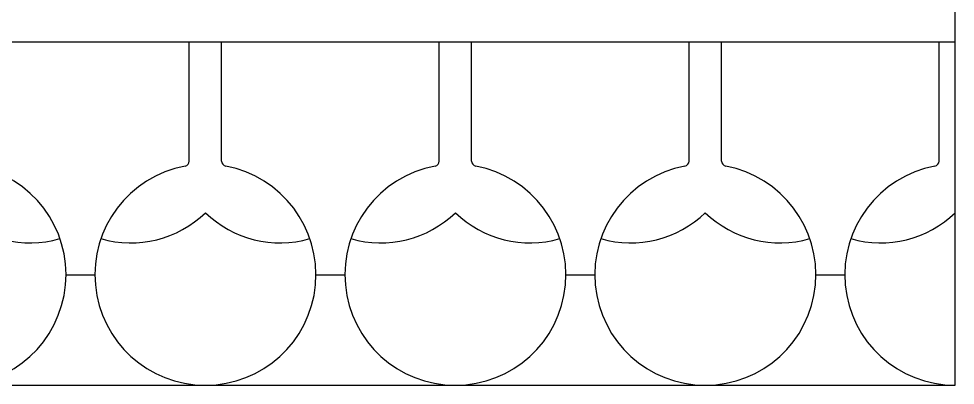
# Model space of a CAD drawing. Extents: x -111 to 2985, y -118 to 122.
# Drawn here: x 54.49 to 86.55, y 4.48 to 17.02 of the extents above; entities that cross this region are included whole.
import ezdxf

# ---------------------------------------------------------------- set-up
doc = ezdxf.new("R2010")
doc.units = 0
doc.layers.add('LAYER_03', color=5, linetype='CONTINUOUS')

msp = doc.modelspace()

# ---------------------------------------------------------------- linework, layer by layer
at = {"layer": 'LAYER_03'}
for points in [[(35.21, 4.476), (86.554, 4.476), (86.554, 41.2)], [(35.21, 16.228), (86.554, 16.228)], [(61.436, 12.152), (61.436, 16.228)], [(69.993, 12.152), (69.993, 16.228)], [(78.551, 12.152), (78.551, 16.228)], [(56.109, 8.26), (57.098, 8.26)], [(64.666, 8.26), (65.656, 8.26)], [(73.223, 8.26), (74.213, 8.26)], [(81.781, 8.26), (82.771, 8.26)]]:
    msp.add_lwpolyline(points, dxfattribs=at)
for points in [[(60.185, 11.979, 0.360898), (60.328, 12.152), (60.328, 16.228)], [(68.742, 11.979, 0.360898), (68.886, 12.152), (68.886, 16.228)], [(77.3, 11.979, 0.360898), (77.443, 12.152), (77.443, 16.228)], [(85.857, 11.979, 0.360898), (86.001, 12.152), (86.001, 16.228)], [(52.325, 4.476, 0.911348), (53.022, 11.979)], [(60.185, 11.979, 0.911348), (60.882, 4.476)], [(60.882, 4.476, 0.911348), (61.58, 11.979)], [(61.436, 12.152, 0.360898), (61.58, 11.979)], [(68.742, 11.979, 0.911348), (69.44, 4.476)], [(69.44, 4.476, 0.911348), (70.137, 11.979)], [(69.993, 12.152, 0.360898), (70.137, 11.979)], [(77.3, 11.979, 0.911348), (77.997, 4.476)], [(77.997, 4.476, 0.911348), (78.695, 11.979)], [(78.551, 12.152, 0.360898), (78.695, 11.979)], [(85.857, 11.979, 0.911348), (86.554, 4.476)], [(52.325, 10.383, 0.269774), (55.901, 9.496)], [(57.306, 9.496, 0.269774), (60.882, 10.383)], [(60.882, 10.383, 0.269774), (64.459, 9.496)], [(65.863, 9.496, 0.269774), (69.44, 10.383)], [(69.44, 10.383, 0.269774), (73.016, 9.496)], [(74.421, 9.496, 0.269774), (77.997, 10.383)], [(77.997, 10.383, 0.269774), (81.573, 9.496)], [(82.978, 9.496, 0.269774), (86.554, 10.383)]]:
    msp.add_lwpolyline(points, format="xyb", dxfattribs=at)

doc.saveas('drawing.dxf')
